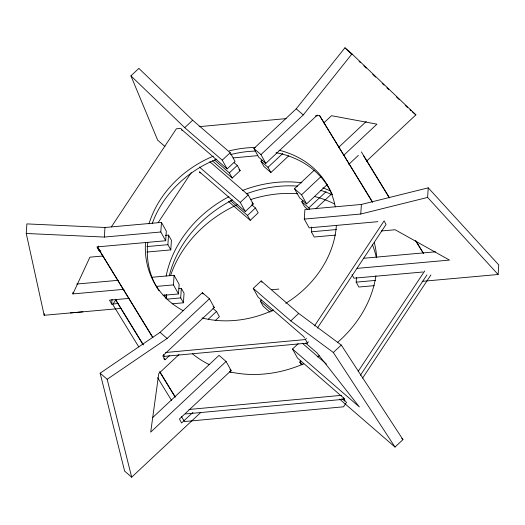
<?xml version="1.0" encoding="UTF-8"?>
<svg xmlns="http://www.w3.org/2000/svg" width="525" height="525" viewBox="0 0 525 525"><rect width="100%" height="100%" fill="white"/><g stroke="black" fill="none" stroke-linecap="round" stroke-linejoin="round"><path stroke-width="0.79" d="M82.852 311.83L44.166 315.276L26.25 233.481L26.887 223.899L104.98 227.482L161.451 222.41L166.32 231.151L165.683 240.739L96.954 246.914L99.159 250.865L100.774 250.72M44.166 315.276L44.271 313.681M123.979 289.327L72.883 293.915L72.988 292.32M99.159 250.865L99.264 249.27M26.25 233.481L104.344 237.064L104.98 227.482M118.21 303.522L111.713 304.106L112.035 299.316M165.683 240.739L160.821 231.991L161.451 222.41M147.092 252.033L170.789 249.9L167.888 244.689L168.525 235.108L165.29 235.397M170.789 249.9L171.426 240.319L168.525 235.108M163.078 295.339L178.5 293.954L173.453 284.885L174.083 275.297L151.377 277.338M178.5 293.954L179.137 284.366L174.083 275.297M172.043 303.817L183.422 302.794L180.698 297.911L181.335 288.323L178.9 288.54M183.422 302.794L184.058 293.206L181.335 288.323M377.875 221.675L309.146 227.85L304.277 219.102L304.913 209.521L361.384 204.448L428.242 187.838L498.75 264.908L498.113 274.496L422.152 281.348M335.488 235.108L314.245 237.011L311.345 231.807L311.666 227.01M374.299 285.646L358.89 287.031L356.173 282.142L356.488 277.351M304.277 219.102L360.754 214.029L361.384 204.448M498.113 274.496L427.606 197.426L428.242 187.838M72.883 293.915L89.906 257.171L102.979 255.997M152.736 337.536L99.724 250.996L97.748 247.439L98.647 246.074M111.3 226.984L176.367 128.789L181.25 128.336M158.169 222.561L191.212 172.699M115.927 299.677L112.757 304.461L138.797 346.973M165.552 352.511L305.471 339.544L306.37 338.185M314.508 325.907L384.09 220.9L386.072 224.457L317.389 328.105M163.419 354.979L164.279 356.377L307.447 343.107L308.352 341.742M358.188 371.352L424.725 270.939M360.393 375.309L426.93 274.897M346.723 402.019L343.56 406.803L184.478 421.549L181.486 416.666M362.572 378.112L430.92 274.969M317.317 115.067L265.808 163.36L258.759 157.257L253.89 148.509L296.218 108.832L344.918 47.808L351.967 53.911L415.885 114.87L366.575 161.136M265.808 163.36L260.938 154.612L303.266 114.936L351.967 53.911M165.001 146.514L157.657 140.142L130.922 75.849L138.869 68.394L192.668 120.212L230.206 152.716L235.069 161.457L227.122 168.912L181.44 129.353L182.175 130.666M130.922 75.849L184.721 127.66L192.668 120.212M227.122 168.912L222.259 160.164L230.206 152.716M237.274 165.414L240.174 170.625L232.227 178.073L229.327 172.863L237.274 165.414L234.189 162.743M288.737 155.807L270.907 172.522L263.858 166.418L260.958 161.208L262.146 160.099M270.907 172.522L268.006 167.311L282.811 153.438M323.8 122.935L331.524 115.697L376.95 124.156L343.448 155.564M248.2 194.952L253.253 204.022L245.306 211.477L240.253 202.407L248.2 194.952L209.823 161.72M255.452 207.979L258.175 212.868L250.228 220.316L247.505 215.434L255.452 207.979L251.738 204.763M327.423 184.387L306.62 203.89L299.572 197.787L294.525 188.718L314.265 170.212M338.789 147.217L366.312 121.419M306.62 203.89L301.573 194.821L321.313 176.315M200.753 412.473L131.677 477.192L124.628 471.089L100.124 373.177L160.059 332.351L202.387 292.668L209.436 298.771L214.305 307.519L162.789 355.812L164.994 359.763L169.732 355.327M308.017 209.678L304.493 206.627L301.777 201.744L302.964 200.629M348.817 164.332L358.326 155.42M131.677 477.192L107.172 379.28L167.107 338.454L209.436 298.771M309.599 209.239L308.825 207.848L326.058 191.691M315.728 208.806L331.282 194.224M208.215 319.246L216.503 311.476L212.979 308.424M178.992 354.572L158.786 373.511L150.701 432.134L226.078 361.469L219.03 355.366L152.624 417.618M215.243 320.585L219.404 316.687L216.503 311.476M304.513 338.002L303.785 336.683L258.097 297.124L253.227 288.376L261.174 280.928L298.712 313.432L341.276 345.056L402.964 439.622L395.017 447.07L339.616 399.112M269.994 312.172L263.196 306.292L260.295 301.081L261.43 300.011M226.078 361.469L231.125 370.545L179.419 419.016L181.624 422.973L192.911 412.387M253.227 288.376L290.765 320.88L298.712 313.432M341.893 398.554L345.614 401.776L343.416 397.819L297.557 358.116L292.504 349.04L298.18 343.724M301.311 364.862L299.755 362.066L300.891 361.003M290.765 320.88L333.329 352.505L341.276 345.056M360.754 214.029L427.606 197.426M199.146 126.676L286.191 118.611M315.473 115.9L319.541 115.52L372.547 202.053M233.166 157.907L257.644 155.643M188.98 409.474L341.532 395.332M185.469 413.956L344.551 399.217L343.816 397.898M104.344 237.064L160.821 231.991M146.862 246.579L167.888 244.689M311.345 231.807L336.413 229.55M381.242 230.993L395.128 229.747L449.492 260.085L357.033 268.387M76.762 284.045L118.125 280.324M363.346 258.293L435.527 251.81M156.417 286.414L173.453 284.885M128.993 298.403L109.515 300.149L111.713 304.106M422.96 271.989L353.968 278.191L352.032 274.7M166.904 299.145L180.698 297.911M271.838 289.715L278.834 289.085M356.173 282.142L375.651 280.396M70.475 312.939L121.78 308.332M410.012 109.784L411.187 110.801M412.361 111.818L415.885 114.87M296.218 108.832L303.266 114.936M253.89 148.509L260.938 154.612M294.525 188.718L301.573 194.821M260.958 161.208L268.006 167.311M301.777 201.744L308.825 207.848M238.934 169.555L240.174 170.625M184.721 127.66L222.259 160.164M214.508 160.033L229.327 172.863M212.448 160.952L232.227 178.073M252.013 202.952L253.253 204.022M199.402 167.029L240.253 202.407M245.306 211.477L199.448 171.767L200.183 173.086M230.153 200.406L247.505 215.434M228.559 201.554L250.228 220.316M260.295 301.081L272.029 311.233M305.839 343.212L316.962 352.846L359.356 406.928L292.504 349.04M302.308 343.199L326.452 364.101M401.743 438.565L402.964 439.622M299.755 362.066L302.853 364.75M213.13 306.502L214.305 307.519M229.95 369.528L231.125 370.545M229.806 371.444L230.98 372.461M160.059 332.351L167.107 338.454M163.82 358.746L164.994 359.763M100.124 373.177L107.172 379.28M344.918 47.808L352.019 54.58M359.12 61.353L360.301 62.482M363.858 65.868L366.22 68.125M372.73 74.34L375.69 77.162M382.2 83.37L383.978 85.063M386.938 87.885L388.71 89.578M396.408 96.915L399.367 99.737M405.287 105.381L407.649 107.638M333.329 352.505L395.017 447.07M361.403 151.915L389.576 197.912M415.616 240.43L423.301 252.971M363.602 155.873L389.215 197.689M416.115 241.598L423.373 253.444M372.396 202.125L319.541 115.52M97.748 247.439L152.893 337.463M115.388 299.191L143.135 344.492M159.784 371.674L175.153 396.762M115.454 299.657L143.207 344.958M159.856 372.14L175.225 397.235M157.579 377.639L171.668 400.641M305.471 339.544L307.447 343.107M261.174 280.928L261.923 282.273M202.387 292.668L203.136 294.013M163.485 354.952L164.279 356.377M372.54 244.998A110.388 91.514 -29.1 0 1 376.228 257.145M165.854 298.482A110.388 91.514 -29.1 0 1 166.222 294.669M170.54 275.625A110.388 91.514 -29.1 0 1 237.845 204.494M250.281 199.69A110.388 91.514 -29.1 0 1 297.655 193.764M314.842 196.593A110.388 91.514 -29.1 0 1 334.51 203.943M166.615 298.679A110.388 91.514 -29.1 0 1 166.642 294.781M169.339 275.54A110.388 91.514 -29.1 0 1 232.568 199.9M246.14 193.909A110.388 91.514 -29.1 0 1 297.57 186.093M320.709 190.372A110.388 91.514 -29.1 0 1 332.095 194.703M374.318 242.642A110.388 91.514 -29.1 0 1 376.688 257.683M375.907 275.723A110.388 91.514 -29.1 0 1 337.516 342.444M319.259 355.74A110.388 91.514 -29.1 0 1 317.185 356.967M303.745 363.773A110.388 91.514 -29.1 0 1 229.353 371.72M209.304 364.626A110.388 91.514 -29.1 0 1 192.38 353.719M164.45 296.271A110.388 91.514 -29.1 0 1 164.41 294.722M166.136 276.065A110.388 91.514 -29.1 0 1 228.966 196.672M242.498 190.503A110.388 91.514 -29.1 0 1 301.888 182.798M322.849 187.865A110.388 91.514 -29.1 0 1 330.579 191.067M276.071 152.696A99.35 82.359 -29.1 0 1 332.286 194.539M159.029 290.843A99.35 82.359 -29.1 0 1 147.82 242.412M152.184 223.722A99.35 82.359 -29.1 0 1 216.832 159.127M230.455 154.652A99.35 82.359 -29.1 0 1 255.623 151.075M279.031 150.209A99.35 82.359 -29.1 0 1 335.278 206.87M336.348 225.593A99.35 82.359 -29.1 0 1 285.731 303.338M273.512 309.953A99.35 82.359 -29.1 0 1 202.027 317.933M183.199 310.675A99.35 82.359 -29.1 0 1 145.491 242.74M148.975 223.899A99.35 82.359 -29.1 0 1 213.347 156.174M229.176 150.911A99.35 82.359 -29.1 0 1 255.189 147.492"/></g></svg>
